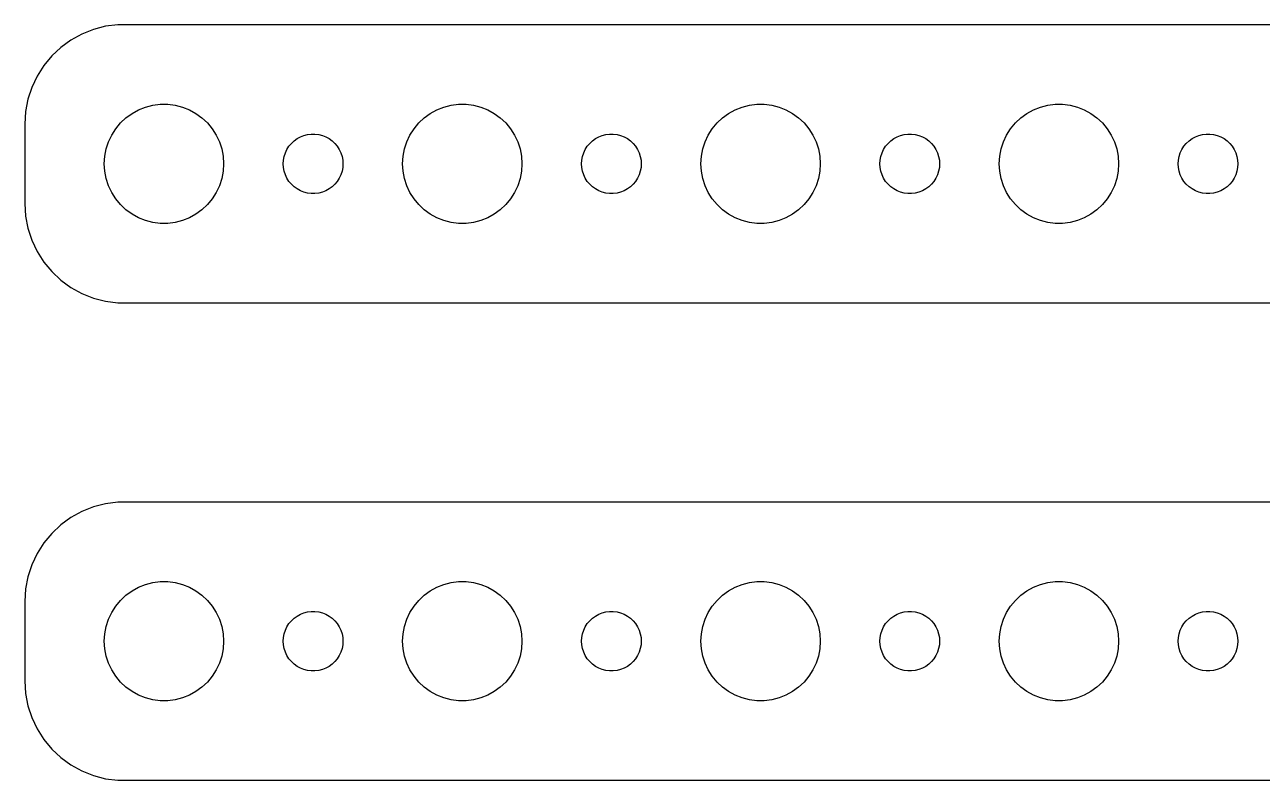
# Model space of a CAD drawing. Header units: metres. Extents: x -254 to 254, y 41 to 79.
# Drawn here: x -254.5 to -192.3, y 41 to 79 of the extents above; entities that cross this region are included whole.
import ezdxf

# ---------------------------------------------------------------- set-up
doc = ezdxf.new("R2010")
doc.units = ezdxf.units.M

msp = doc.modelspace()

# ---------------------------------------------------------------- linework, layer by layer
for p, q in [((-251.629, 78.5241), (-252.179, 78.2216)), ((-251.045, 78.7553), (-251.629, 78.5241)), ((-250.437, 78.9114), (-251.045, 78.7553)), ((-249.814, 78.9901), (-250.437, 78.9114)), ((249.814, 78.9901), (-249.814, 78.9901)), ((-252.687, 77.8526), (-253.145, 77.4227)), ((-252.179, 78.2216), (-252.687, 77.8526)), ((-253.145, 77.4227), (-253.545, 76.9389)), ((-253.545, 76.9389), (-253.882, 76.4088)), ((-253.882, 76.4088), (-254.149, 75.8406)), ((-254.149, 75.8406), (-254.343, 75.2434)), ((-254.343, 75.2434), (-254.461, 74.6267)), ((-249.107, 74.533), (-248.777, 74.7145)), ((-248.777, 74.7145), (-248.427, 74.8532)), ((-248.427, 74.8532), (-248.062, 74.9469)), ((-248.062, 74.9469), (-247.688, 74.9941)), ((-247.688, 74.9941), (-247.312, 74.9941)), ((-247.312, 74.9941), (-246.938, 74.9469)), ((-246.938, 74.9469), (-246.573, 74.8532)), ((-246.573, 74.8532), (-246.223, 74.7145)), ((-246.223, 74.7145), (-245.893, 74.533)), ((-234.107, 74.533), (-233.777, 74.7145)), ((-233.777, 74.7145), (-233.427, 74.8532)), ((-233.427, 74.8532), (-233.062, 74.9469)), ((-233.062, 74.9469), (-232.688, 74.9941)), ((-232.688, 74.9941), (-232.312, 74.9941)), ((-232.312, 74.9941), (-231.938, 74.9469)), ((-231.938, 74.9469), (-231.573, 74.8532)), ((-231.573, 74.8532), (-231.223, 74.7145)), ((-231.223, 74.7145), (-230.893, 74.533)), ((-219.107, 74.533), (-218.777, 74.7145)), ((-218.777, 74.7145), (-218.427, 74.8532)), ((-218.427, 74.8532), (-218.062, 74.9469)), ((-218.062, 74.9469), (-217.688, 74.9941)), ((-217.688, 74.9941), (-217.312, 74.9941)), ((-217.312, 74.9941), (-216.938, 74.9469)), ((-216.938, 74.9469), (-216.573, 74.8532)), ((-216.573, 74.8532), (-216.223, 74.7145)), ((-216.223, 74.7145), (-215.893, 74.533)), ((-204.107, 74.533), (-203.777, 74.7145)), ((-203.777, 74.7145), (-203.427, 74.8532)), ((-203.427, 74.8532), (-203.062, 74.9469)), ((-203.062, 74.9469), (-202.688, 74.9941)), ((-202.688, 74.9941), (-202.312, 74.9941)), ((-202.312, 74.9941), (-201.938, 74.9469)), ((-201.938, 74.9469), (-201.573, 74.8532)), ((-201.573, 74.8532), (-201.223, 74.7145)), ((-201.223, 74.7145), (-200.893, 74.533)), ((-254.461, 74.6267), (-254.5, 74)), ((-249.927, 73.7634), (-249.687, 74.0536)), ((-249.687, 74.0536), (-249.412, 74.3115)), ((-249.412, 74.3115), (-249.107, 74.533)), ((-245.893, 74.533), (-245.588, 74.3115)), ((-245.588, 74.3115), (-245.313, 74.0536)), ((-245.313, 74.0536), (-245.073, 73.7634)), ((-234.927, 73.7634), (-234.687, 74.0536)), ((-234.687, 74.0536), (-234.412, 74.3115)), ((-234.412, 74.3115), (-234.107, 74.533)), ((-230.893, 74.533), (-230.588, 74.3115)), ((-230.588, 74.3115), (-230.313, 74.0536)), ((-230.313, 74.0536), (-230.073, 73.7634)), ((-219.927, 73.7634), (-219.687, 74.0536)), ((-219.687, 74.0536), (-219.412, 74.3115)), ((-219.412, 74.3115), (-219.107, 74.533)), ((-215.893, 74.533), (-215.588, 74.3115)), ((-215.588, 74.3115), (-215.313, 74.0536)), ((-215.313, 74.0536), (-215.073, 73.7634)), ((-204.927, 73.7634), (-204.687, 74.0536)), ((-204.687, 74.0536), (-204.412, 74.3115)), ((-204.412, 74.3115), (-204.107, 74.533)), ((-200.893, 74.533), (-200.588, 74.3115)), ((-200.588, 74.3115), (-200.313, 74.0536)), ((-200.313, 74.0536), (-200.073, 73.7634)), ((-254.5, 74), (-254.5, 70)), ((-250.289, 73.1044), (-250.129, 73.4453)), ((-250.129, 73.4453), (-249.927, 73.7634)), ((-245.073, 73.7634), (-244.871, 73.4453)), ((-244.871, 73.4453), (-244.711, 73.1044)), ((-240.639, 73.3572), (-240.464, 73.4266)), ((-240.464, 73.4266), (-240.281, 73.4734)), ((-240.281, 73.4734), (-240.094, 73.497)), ((-240.094, 73.497), (-239.906, 73.497)), ((-239.906, 73.497), (-239.719, 73.4734)), ((-239.719, 73.4734), (-239.536, 73.4266)), ((-239.536, 73.4266), (-239.361, 73.3572)), ((-235.289, 73.1044), (-235.129, 73.4453)), ((-235.129, 73.4453), (-234.927, 73.7634)), ((-230.073, 73.7634), (-229.871, 73.4453)), ((-229.871, 73.4453), (-229.711, 73.1044)), ((-225.639, 73.3572), (-225.464, 73.4266)), ((-225.464, 73.4266), (-225.281, 73.4734)), ((-225.281, 73.4734), (-225.094, 73.497)), ((-225.094, 73.497), (-224.906, 73.497)), ((-224.906, 73.497), (-224.719, 73.4734)), ((-224.719, 73.4734), (-224.536, 73.4266)), ((-224.536, 73.4266), (-224.361, 73.3572)), ((-220.289, 73.1044), (-220.129, 73.4453)), ((-220.129, 73.4453), (-219.927, 73.7634)), ((-215.073, 73.7634), (-214.871, 73.4453)), ((-214.871, 73.4453), (-214.711, 73.1044)), ((-210.639, 73.3572), (-210.464, 73.4266)), ((-210.464, 73.4266), (-210.281, 73.4734)), ((-210.281, 73.4734), (-210.094, 73.497)), ((-210.094, 73.497), (-209.906, 73.497)), ((-209.906, 73.497), (-209.719, 73.4734)), ((-209.719, 73.4734), (-209.536, 73.4266)), ((-209.536, 73.4266), (-209.361, 73.3572)), ((-205.289, 73.1044), (-205.129, 73.4453)), ((-205.129, 73.4453), (-204.927, 73.7634)), ((-200.073, 73.7634), (-199.871, 73.4453)), ((-199.871, 73.4453), (-199.711, 73.1044)), ((-195.639, 73.3572), (-195.464, 73.4266)), ((-195.464, 73.4266), (-195.281, 73.4734)), ((-195.281, 73.4734), (-195.094, 73.497)), ((-195.094, 73.497), (-194.906, 73.497)), ((-194.906, 73.497), (-194.719, 73.4734)), ((-194.719, 73.4734), (-194.536, 73.4266)), ((-194.536, 73.4266), (-194.361, 73.3572)), ((-250.406, 72.7461), (-250.289, 73.1044)), ((-244.711, 73.1044), (-244.594, 72.7461)), ((-241.314, 72.7226), (-241.214, 72.8817)), ((-241.214, 72.8817), (-241.093, 73.0268)), ((-241.093, 73.0268), (-240.956, 73.1558)), ((-240.956, 73.1558), (-240.804, 73.2665)), ((-240.804, 73.2665), (-240.639, 73.3572)), ((-239.361, 73.3572), (-239.196, 73.2665)), ((-239.196, 73.2665), (-239.044, 73.1558)), ((-239.044, 73.1558), (-238.907, 73.0268)), ((-238.907, 73.0268), (-238.786, 72.8817)), ((-238.786, 72.8817), (-238.686, 72.7226)), ((-235.406, 72.7461), (-235.289, 73.1044)), ((-229.711, 73.1044), (-229.594, 72.7461)), ((-226.314, 72.7226), (-226.214, 72.8817)), ((-226.214, 72.8817), (-226.093, 73.0268)), ((-226.093, 73.0268), (-225.956, 73.1558)), ((-225.956, 73.1558), (-225.804, 73.2665)), ((-225.804, 73.2665), (-225.639, 73.3572)), ((-224.361, 73.3572), (-224.196, 73.2665)), ((-224.196, 73.2665), (-224.044, 73.1558)), ((-224.044, 73.1558), (-223.907, 73.0268)), ((-223.907, 73.0268), (-223.786, 72.8817)), ((-223.786, 72.8817), (-223.686, 72.7226)), ((-220.406, 72.7461), (-220.289, 73.1044)), ((-214.711, 73.1044), (-214.594, 72.7461)), ((-211.314, 72.7226), (-211.214, 72.8817)), ((-211.214, 72.8817), (-211.093, 73.0268)), ((-211.093, 73.0268), (-210.956, 73.1558)), ((-210.956, 73.1558), (-210.804, 73.2665)), ((-210.804, 73.2665), (-210.639, 73.3572)), ((-209.361, 73.3572), (-209.196, 73.2665)), ((-209.196, 73.2665), (-209.044, 73.1558)), ((-209.044, 73.1558), (-208.907, 73.0268)), ((-208.907, 73.0268), (-208.786, 72.8817)), ((-208.786, 72.8817), (-208.686, 72.7226)), ((-205.406, 72.7461), (-205.289, 73.1044)), ((-199.711, 73.1044), (-199.594, 72.7461)), ((-196.314, 72.7226), (-196.214, 72.8817)), ((-196.214, 72.8817), (-196.093, 73.0268)), ((-196.093, 73.0268), (-195.956, 73.1558)), ((-195.956, 73.1558), (-195.804, 73.2665)), ((-195.804, 73.2665), (-195.639, 73.3572)), ((-194.361, 73.3572), (-194.196, 73.2665)), ((-194.196, 73.2665), (-194.044, 73.1558)), ((-194.044, 73.1558), (-193.907, 73.0268)), ((-193.907, 73.0268), (-193.786, 72.8817)), ((-193.786, 72.8817), (-193.686, 72.7226)), ((-250.5, 72), (-250.476, 72.376)), ((-250.476, 72.376), (-250.406, 72.7461)), ((-244.594, 72.7461), (-244.524, 72.376)), ((-244.524, 72.376), (-244.5, 72)), ((-241.5, 72), (-241.488, 72.188)), ((-241.488, 72.188), (-241.453, 72.373)), ((-241.453, 72.373), (-241.395, 72.5522)), ((-241.395, 72.5522), (-241.314, 72.7226)), ((-238.686, 72.7226), (-238.605, 72.5522)), ((-238.605, 72.5522), (-238.547, 72.373)), ((-238.547, 72.373), (-238.512, 72.188)), ((-238.512, 72.188), (-238.5, 72)), ((-235.5, 72), (-235.476, 72.376)), ((-235.476, 72.376), (-235.406, 72.7461)), ((-229.594, 72.7461), (-229.524, 72.376)), ((-229.524, 72.376), (-229.5, 72)), ((-226.5, 72), (-226.488, 72.188)), ((-226.488, 72.188), (-226.453, 72.373)), ((-226.453, 72.373), (-226.395, 72.5522)), ((-226.395, 72.5522), (-226.314, 72.7226)), ((-223.686, 72.7226), (-223.605, 72.5522)), ((-223.605, 72.5522), (-223.547, 72.373)), ((-223.547, 72.373), (-223.512, 72.188)), ((-223.512, 72.188), (-223.5, 72)), ((-220.5, 72), (-220.476, 72.376)), ((-220.476, 72.376), (-220.406, 72.7461)), ((-214.594, 72.7461), (-214.524, 72.376)), ((-214.524, 72.376), (-214.5, 72)), ((-211.5, 72), (-211.488, 72.188)), ((-211.488, 72.188), (-211.453, 72.373)), ((-211.453, 72.373), (-211.395, 72.5522)), ((-211.395, 72.5522), (-211.314, 72.7226)), ((-208.686, 72.7226), (-208.605, 72.5522)), ((-208.605, 72.5522), (-208.547, 72.373)), ((-208.547, 72.373), (-208.512, 72.188)), ((-208.512, 72.188), (-208.5, 72)), ((-205.5, 72), (-205.476, 72.376)), ((-205.476, 72.376), (-205.406, 72.7461)), ((-199.594, 72.7461), (-199.524, 72.376)), ((-199.524, 72.376), (-199.5, 72)), ((-196.5, 72), (-196.488, 72.188)), ((-196.488, 72.188), (-196.453, 72.373)), ((-196.453, 72.373), (-196.395, 72.5522)), ((-196.395, 72.5522), (-196.314, 72.7226)), ((-193.686, 72.7226), (-193.605, 72.5522)), ((-193.605, 72.5522), (-193.547, 72.373)), ((-193.547, 72.373), (-193.512, 72.188)), ((-193.512, 72.188), (-193.5, 72)), ((-250.476, 71.624), (-250.5, 72)), ((-250.406, 71.2539), (-250.476, 71.624)), ((-244.524, 71.624), (-244.594, 71.2539)), ((-244.5, 72), (-244.524, 71.624)), ((-241.488, 71.812), (-241.5, 72)), ((-241.453, 71.627), (-241.488, 71.812)), ((-241.395, 71.4478), (-241.453, 71.627)), ((-238.547, 71.627), (-238.605, 71.4478)), ((-238.512, 71.812), (-238.547, 71.627)), ((-238.5, 72), (-238.512, 71.812)), ((-235.476, 71.624), (-235.5, 72)), ((-235.406, 71.2539), (-235.476, 71.624)), ((-229.524, 71.624), (-229.594, 71.2539)), ((-229.5, 72), (-229.524, 71.624)), ((-226.488, 71.812), (-226.5, 72)), ((-226.453, 71.627), (-226.488, 71.812)), ((-226.395, 71.4478), (-226.453, 71.627)), ((-223.547, 71.627), (-223.605, 71.4478)), ((-223.512, 71.812), (-223.547, 71.627)), ((-223.5, 72), (-223.512, 71.812)), ((-220.476, 71.624), (-220.5, 72)), ((-220.406, 71.2539), (-220.476, 71.624)), ((-214.524, 71.624), (-214.594, 71.2539)), ((-214.5, 72), (-214.524, 71.624)), ((-211.488, 71.812), (-211.5, 72)), ((-211.453, 71.627), (-211.488, 71.812)), ((-211.395, 71.4478), (-211.453, 71.627)), ((-208.547, 71.627), (-208.605, 71.4478)), ((-208.512, 71.812), (-208.547, 71.627)), ((-208.5, 72), (-208.512, 71.812)), ((-205.476, 71.624), (-205.5, 72)), ((-205.406, 71.2539), (-205.476, 71.624)), ((-199.524, 71.624), (-199.594, 71.2539)), ((-199.5, 72), (-199.524, 71.624)), ((-196.488, 71.812), (-196.5, 72)), ((-196.453, 71.627), (-196.488, 71.812)), ((-196.395, 71.4478), (-196.453, 71.627)), ((-193.547, 71.627), (-193.605, 71.4478)), ((-193.512, 71.812), (-193.547, 71.627)), ((-193.5, 72), (-193.512, 71.812)), ((-250.289, 70.8956), (-250.406, 71.2539)), ((-244.594, 71.2539), (-244.711, 70.8956)), ((-241.314, 71.2774), (-241.395, 71.4478)), ((-241.214, 71.1183), (-241.314, 71.2774)), ((-241.093, 70.9732), (-241.214, 71.1183)), ((-240.956, 70.8442), (-241.093, 70.9732)), ((-238.907, 70.9732), (-239.044, 70.8442)), ((-238.786, 71.1183), (-238.907, 70.9732)), ((-238.686, 71.2774), (-238.786, 71.1183)), ((-238.605, 71.4478), (-238.686, 71.2774)), ((-235.289, 70.8956), (-235.406, 71.2539)), ((-229.594, 71.2539), (-229.711, 70.8956)), ((-226.314, 71.2774), (-226.395, 71.4478)), ((-226.214, 71.1183), (-226.314, 71.2774)), ((-226.093, 70.9732), (-226.214, 71.1183)), ((-225.956, 70.8442), (-226.093, 70.9732)), ((-223.907, 70.9732), (-224.044, 70.8442)), ((-223.786, 71.1183), (-223.907, 70.9732)), ((-223.686, 71.2774), (-223.786, 71.1183)), ((-223.605, 71.4478), (-223.686, 71.2774)), ((-220.289, 70.8956), (-220.406, 71.2539)), ((-214.594, 71.2539), (-214.711, 70.8956)), ((-211.314, 71.2774), (-211.395, 71.4478)), ((-211.214, 71.1183), (-211.314, 71.2774)), ((-211.093, 70.9732), (-211.214, 71.1183)), ((-210.956, 70.8442), (-211.093, 70.9732)), ((-208.907, 70.9732), (-209.044, 70.8442)), ((-208.786, 71.1183), (-208.907, 70.9732)), ((-208.686, 71.2774), (-208.786, 71.1183)), ((-208.605, 71.4478), (-208.686, 71.2774)), ((-205.289, 70.8956), (-205.406, 71.2539)), ((-199.594, 71.2539), (-199.711, 70.8956)), ((-196.314, 71.2774), (-196.395, 71.4478)), ((-196.214, 71.1183), (-196.314, 71.2774)), ((-196.093, 70.9732), (-196.214, 71.1183)), ((-195.956, 70.8442), (-196.093, 70.9732)), ((-193.907, 70.9732), (-194.044, 70.8442)), ((-193.786, 71.1183), (-193.907, 70.9732)), ((-193.686, 71.2774), (-193.786, 71.1183)), ((-193.605, 71.4478), (-193.686, 71.2774)), ((-250.129, 70.5547), (-250.289, 70.8956)), ((-249.927, 70.2366), (-250.129, 70.5547)), ((-244.871, 70.5547), (-245.073, 70.2366)), ((-244.711, 70.8956), (-244.871, 70.5547)), ((-240.804, 70.7335), (-240.956, 70.8442)), ((-240.639, 70.6428), (-240.804, 70.7335)), ((-240.464, 70.5734), (-240.639, 70.6428)), ((-240.281, 70.5266), (-240.464, 70.5734)), ((-240.094, 70.503), (-240.281, 70.5266)), ((-239.906, 70.503), (-240.094, 70.503)), ((-239.719, 70.5266), (-239.906, 70.503)), ((-239.536, 70.5734), (-239.719, 70.5266)), ((-239.361, 70.6428), (-239.536, 70.5734)), ((-239.196, 70.7335), (-239.361, 70.6428)), ((-239.044, 70.8442), (-239.196, 70.7335)), ((-235.129, 70.5547), (-235.289, 70.8956)), ((-234.927, 70.2366), (-235.129, 70.5547)), ((-229.871, 70.5547), (-230.073, 70.2366)), ((-229.711, 70.8956), (-229.871, 70.5547)), ((-225.804, 70.7335), (-225.956, 70.8442)), ((-225.639, 70.6428), (-225.804, 70.7335)), ((-225.464, 70.5734), (-225.639, 70.6428)), ((-225.281, 70.5266), (-225.464, 70.5734)), ((-225.094, 70.503), (-225.281, 70.5266)), ((-224.906, 70.503), (-225.094, 70.503)), ((-224.719, 70.5266), (-224.906, 70.503)), ((-224.536, 70.5734), (-224.719, 70.5266)), ((-224.361, 70.6428), (-224.536, 70.5734)), ((-224.196, 70.7335), (-224.361, 70.6428)), ((-224.044, 70.8442), (-224.196, 70.7335)), ((-220.129, 70.5547), (-220.289, 70.8956)), ((-219.927, 70.2366), (-220.129, 70.5547)), ((-214.871, 70.5547), (-215.073, 70.2366)), ((-214.711, 70.8956), (-214.871, 70.5547)), ((-210.804, 70.7335), (-210.956, 70.8442)), ((-210.639, 70.6428), (-210.804, 70.7335)), ((-210.464, 70.5734), (-210.639, 70.6428)), ((-210.281, 70.5266), (-210.464, 70.5734)), ((-210.094, 70.503), (-210.281, 70.5266)), ((-209.906, 70.503), (-210.094, 70.503)), ((-209.719, 70.5266), (-209.906, 70.503)), ((-209.536, 70.5734), (-209.719, 70.5266)), ((-209.361, 70.6428), (-209.536, 70.5734)), ((-209.196, 70.7335), (-209.361, 70.6428)), ((-209.044, 70.8442), (-209.196, 70.7335)), ((-205.129, 70.5547), (-205.289, 70.8956)), ((-204.927, 70.2366), (-205.129, 70.5547)), ((-199.871, 70.5547), (-200.073, 70.2366)), ((-199.711, 70.8956), (-199.871, 70.5547)), ((-195.804, 70.7335), (-195.956, 70.8442)), ((-195.639, 70.6428), (-195.804, 70.7335)), ((-195.464, 70.5734), (-195.639, 70.6428)), ((-195.281, 70.5266), (-195.464, 70.5734)), ((-195.094, 70.503), (-195.281, 70.5266)), ((-194.906, 70.503), (-195.094, 70.503)), ((-194.719, 70.5266), (-194.906, 70.503)), ((-194.536, 70.5734), (-194.719, 70.5266)), ((-194.361, 70.6428), (-194.536, 70.5734)), ((-194.196, 70.7335), (-194.361, 70.6428)), ((-194.044, 70.8442), (-194.196, 70.7335)), ((-254.5, 70), (-254.461, 69.3733)), ((-249.687, 69.9464), (-249.927, 70.2366)), ((-249.412, 69.6885), (-249.687, 69.9464)), ((-245.313, 69.9464), (-245.588, 69.6885)), ((-245.073, 70.2366), (-245.313, 69.9464)), ((-234.687, 69.9464), (-234.927, 70.2366)), ((-234.412, 69.6885), (-234.687, 69.9464)), ((-230.313, 69.9464), (-230.588, 69.6885)), ((-230.073, 70.2366), (-230.313, 69.9464)), ((-219.687, 69.9464), (-219.927, 70.2366)), ((-219.412, 69.6885), (-219.687, 69.9464)), ((-215.313, 69.9464), (-215.588, 69.6885)), ((-215.073, 70.2366), (-215.313, 69.9464)), ((-204.687, 69.9464), (-204.927, 70.2366)), ((-204.412, 69.6885), (-204.687, 69.9464)), ((-200.313, 69.9464), (-200.588, 69.6885)), ((-200.073, 70.2366), (-200.313, 69.9464)), ((-254.461, 69.3733), (-254.343, 68.7566)), ((-249.107, 69.467), (-249.412, 69.6885)), ((-248.777, 69.2855), (-249.107, 69.467)), ((-248.427, 69.1468), (-248.777, 69.2855)), ((-248.062, 69.0531), (-248.427, 69.1468)), ((-246.573, 69.1468), (-246.938, 69.0531)), ((-246.223, 69.2855), (-246.573, 69.1468)), ((-245.893, 69.467), (-246.223, 69.2855)), ((-245.588, 69.6885), (-245.893, 69.467)), ((-234.107, 69.467), (-234.412, 69.6885)), ((-233.777, 69.2855), (-234.107, 69.467)), ((-233.427, 69.1468), (-233.777, 69.2855)), ((-233.062, 69.0531), (-233.427, 69.1468)), ((-231.573, 69.1468), (-231.938, 69.0531)), ((-231.223, 69.2855), (-231.573, 69.1468)), ((-230.893, 69.467), (-231.223, 69.2855)), ((-230.588, 69.6885), (-230.893, 69.467)), ((-219.107, 69.467), (-219.412, 69.6885)), ((-218.777, 69.2855), (-219.107, 69.467)), ((-218.427, 69.1468), (-218.777, 69.2855)), ((-218.062, 69.0531), (-218.427, 69.1468)), ((-216.573, 69.1468), (-216.938, 69.0531)), ((-216.223, 69.2855), (-216.573, 69.1468)), ((-215.893, 69.467), (-216.223, 69.2855)), ((-215.588, 69.6885), (-215.893, 69.467)), ((-204.107, 69.467), (-204.412, 69.6885)), ((-203.777, 69.2855), (-204.107, 69.467)), ((-203.427, 69.1468), (-203.777, 69.2855)), ((-203.062, 69.0531), (-203.427, 69.1468)), ((-201.573, 69.1468), (-201.938, 69.0531)), ((-201.223, 69.2855), (-201.573, 69.1468)), ((-200.893, 69.467), (-201.223, 69.2855)), ((-200.588, 69.6885), (-200.893, 69.467)), ((-254.343, 68.7566), (-254.149, 68.1594)), ((-247.688, 69.0059), (-248.062, 69.0531)), ((-247.312, 69.0059), (-247.688, 69.0059)), ((-246.938, 69.0531), (-247.312, 69.0059)), ((-232.688, 69.0059), (-233.062, 69.0531)), ((-232.312, 69.0059), (-232.688, 69.0059)), ((-231.938, 69.0531), (-232.312, 69.0059)), ((-217.688, 69.0059), (-218.062, 69.0531)), ((-217.312, 69.0059), (-217.688, 69.0059)), ((-216.938, 69.0531), (-217.312, 69.0059)), ((-202.688, 69.0059), (-203.062, 69.0531)), ((-202.312, 69.0059), (-202.688, 69.0059)), ((-201.938, 69.0531), (-202.312, 69.0059)), ((-254.149, 68.1594), (-253.882, 67.5912)), ((-253.882, 67.5912), (-253.545, 67.0611)), ((-253.545, 67.0611), (-253.145, 66.5773)), ((-253.145, 66.5773), (-252.687, 66.1474)), ((-252.687, 66.1474), (-252.179, 65.7784)), ((-252.179, 65.7784), (-251.629, 65.4759)), ((-251.629, 65.4759), (-251.045, 65.2447)), ((-251.045, 65.2447), (-250.437, 65.0886)), ((-250.437, 65.0886), (-249.814, 65.0099)), ((-249.814, 65.0099), (249.814, 65.0099)), ((-250.437, 54.9114), (-251.045, 54.7553)), ((-249.814, 54.9901), (-250.437, 54.9114)), ((249.814, 54.9901), (-249.814, 54.9901)), ((-252.179, 54.2216), (-252.687, 53.8526)), ((-251.629, 54.5241), (-252.179, 54.2216)), ((-251.045, 54.7553), (-251.629, 54.5241)), ((-252.687, 53.8526), (-253.145, 53.4227)), ((-253.545, 52.9389), (-253.882, 52.4088)), ((-253.145, 53.4227), (-253.545, 52.9389)), ((-253.882, 52.4088), (-254.149, 51.8406)), ((-254.149, 51.8406), (-254.343, 51.2434)), ((-254.343, 51.2434), (-254.461, 50.6267)), ((-254.461, 50.6267), (-254.5, 50)), ((-249.412, 50.3115), (-249.107, 50.533)), ((-249.107, 50.533), (-248.777, 50.7145)), ((-248.777, 50.7145), (-248.427, 50.8532)), ((-248.427, 50.8532), (-248.062, 50.9469)), ((-248.062, 50.9469), (-247.688, 50.9941)), ((-247.688, 50.9941), (-247.312, 50.9941)), ((-247.312, 50.9941), (-246.938, 50.9469)), ((-246.938, 50.9469), (-246.573, 50.8532)), ((-246.573, 50.8532), (-246.223, 50.7145)), ((-246.223, 50.7145), (-245.893, 50.533)), ((-245.893, 50.533), (-245.588, 50.3115)), ((-234.412, 50.3115), (-234.107, 50.533)), ((-234.107, 50.533), (-233.777, 50.7145)), ((-233.777, 50.7145), (-233.427, 50.8532)), ((-233.427, 50.8532), (-233.062, 50.9469)), ((-233.062, 50.9469), (-232.688, 50.9941)), ((-232.688, 50.9941), (-232.312, 50.9941)), ((-232.312, 50.9941), (-231.938, 50.9469)), ((-231.938, 50.9469), (-231.573, 50.8532)), ((-231.573, 50.8532), (-231.223, 50.7145)), ((-231.223, 50.7145), (-230.893, 50.533)), ((-230.893, 50.533), (-230.588, 50.3115)), ((-219.412, 50.3115), (-219.107, 50.533)), ((-219.107, 50.533), (-218.777, 50.7145)), ((-218.777, 50.7145), (-218.427, 50.8532)), ((-218.427, 50.8532), (-218.062, 50.9469)), ((-218.062, 50.9469), (-217.688, 50.9941)), ((-217.688, 50.9941), (-217.312, 50.9941)), ((-217.312, 50.9941), (-216.938, 50.9469)), ((-216.938, 50.9469), (-216.573, 50.8532)), ((-216.573, 50.8532), (-216.223, 50.7145)), ((-216.223, 50.7145), (-215.893, 50.533)), ((-215.893, 50.533), (-215.588, 50.3115)), ((-204.412, 50.3115), (-204.107, 50.533)), ((-204.107, 50.533), (-203.777, 50.7145)), ((-203.777, 50.7145), (-203.427, 50.8532)), ((-203.427, 50.8532), (-203.062, 50.9469)), ((-203.062, 50.9469), (-202.688, 50.9941)), ((-202.688, 50.9941), (-202.312, 50.9941)), ((-202.312, 50.9941), (-201.938, 50.9469)), ((-201.938, 50.9469), (-201.573, 50.8532)), ((-201.573, 50.8532), (-201.223, 50.7145)), ((-201.223, 50.7145), (-200.893, 50.533)), ((-200.893, 50.533), (-200.588, 50.3115)), ((-254.5, 50), (-254.5, 46)), ((-249.927, 49.7634), (-249.687, 50.0536)), ((-249.687, 50.0536), (-249.412, 50.3115)), ((-245.588, 50.3115), (-245.313, 50.0536)), ((-245.313, 50.0536), (-245.073, 49.7634)), ((-234.927, 49.7634), (-234.687, 50.0536)), ((-234.687, 50.0536), (-234.412, 50.3115)), ((-230.588, 50.3115), (-230.313, 50.0536)), ((-230.313, 50.0536), (-230.073, 49.7634)), ((-219.927, 49.7634), (-219.687, 50.0536)), ((-219.687, 50.0536), (-219.412, 50.3115)), ((-215.588, 50.3115), (-215.313, 50.0536)), ((-215.313, 50.0536), (-215.073, 49.7634)), ((-204.927, 49.7634), (-204.687, 50.0536)), ((-204.687, 50.0536), (-204.412, 50.3115)), ((-200.588, 50.3115), (-200.313, 50.0536)), ((-200.313, 50.0536), (-200.073, 49.7634)), ((-250.289, 49.1044), (-250.129, 49.4453)), ((-250.129, 49.4453), (-249.927, 49.7634)), ((-245.073, 49.7634), (-244.871, 49.4453)), ((-244.871, 49.4453), (-244.711, 49.1044)), ((-240.956, 49.1558), (-240.804, 49.2665)), ((-240.804, 49.2665), (-240.639, 49.3572)), ((-240.639, 49.3572), (-240.464, 49.4266)), ((-240.464, 49.4266), (-240.281, 49.4734)), ((-240.281, 49.4734), (-240.094, 49.497)), ((-240.094, 49.497), (-239.906, 49.497)), ((-239.906, 49.497), (-239.719, 49.4734)), ((-239.719, 49.4734), (-239.536, 49.4266)), ((-239.536, 49.4266), (-239.361, 49.3572)), ((-239.361, 49.3572), (-239.196, 49.2665)), ((-239.196, 49.2665), (-239.044, 49.1558)), ((-235.289, 49.1044), (-235.129, 49.4453)), ((-235.129, 49.4453), (-234.927, 49.7634)), ((-230.073, 49.7634), (-229.871, 49.4453)), ((-229.871, 49.4453), (-229.711, 49.1044)), ((-225.956, 49.1558), (-225.804, 49.2665)), ((-225.804, 49.2665), (-225.639, 49.3572)), ((-225.639, 49.3572), (-225.464, 49.4266)), ((-225.464, 49.4266), (-225.281, 49.4734)), ((-225.281, 49.4734), (-225.094, 49.497)), ((-225.094, 49.497), (-224.906, 49.497)), ((-224.906, 49.497), (-224.719, 49.4734)), ((-224.719, 49.4734), (-224.536, 49.4266)), ((-224.536, 49.4266), (-224.361, 49.3572)), ((-224.361, 49.3572), (-224.196, 49.2665)), ((-224.196, 49.2665), (-224.044, 49.1558)), ((-220.289, 49.1044), (-220.129, 49.4453)), ((-220.129, 49.4453), (-219.927, 49.7634)), ((-215.073, 49.7634), (-214.871, 49.4453)), ((-214.871, 49.4453), (-214.711, 49.1044)), ((-210.956, 49.1558), (-210.804, 49.2665)), ((-210.804, 49.2665), (-210.639, 49.3572)), ((-210.639, 49.3572), (-210.464, 49.4266)), ((-210.464, 49.4266), (-210.281, 49.4734)), ((-210.281, 49.4734), (-210.094, 49.497)), ((-210.094, 49.497), (-209.906, 49.497)), ((-209.906, 49.497), (-209.719, 49.4734)), ((-209.719, 49.4734), (-209.536, 49.4266)), ((-209.536, 49.4266), (-209.361, 49.3572)), ((-209.361, 49.3572), (-209.196, 49.2665)), ((-209.196, 49.2665), (-209.044, 49.1558)), ((-205.289, 49.1044), (-205.129, 49.4453)), ((-205.129, 49.4453), (-204.927, 49.7634)), ((-200.073, 49.7634), (-199.871, 49.4453)), ((-199.871, 49.4453), (-199.711, 49.1044)), ((-195.956, 49.1558), (-195.804, 49.2665)), ((-195.804, 49.2665), (-195.639, 49.3572)), ((-195.639, 49.3572), (-195.464, 49.4266)), ((-195.464, 49.4266), (-195.281, 49.4734)), ((-195.281, 49.4734), (-195.094, 49.497)), ((-195.094, 49.497), (-194.906, 49.497)), ((-194.906, 49.497), (-194.719, 49.4734)), ((-194.719, 49.4734), (-194.536, 49.4266)), ((-194.536, 49.4266), (-194.361, 49.3572)), ((-194.361, 49.3572), (-194.196, 49.2665)), ((-194.196, 49.2665), (-194.044, 49.1558)), ((-250.476, 48.376), (-250.406, 48.7461)), ((-250.406, 48.7461), (-250.289, 49.1044)), ((-244.711, 49.1044), (-244.594, 48.7461)), ((-244.594, 48.7461), (-244.524, 48.376)), ((-241.453, 48.373), (-241.395, 48.5522)), ((-241.395, 48.5522), (-241.314, 48.7226)), ((-241.314, 48.7226), (-241.214, 48.8817)), ((-241.214, 48.8817), (-241.093, 49.0268)), ((-241.093, 49.0268), (-240.956, 49.1558)), ((-239.044, 49.1558), (-238.907, 49.0268)), ((-238.907, 49.0268), (-238.786, 48.8817)), ((-238.786, 48.8817), (-238.686, 48.7226)), ((-238.686, 48.7226), (-238.605, 48.5522)), ((-238.605, 48.5522), (-238.547, 48.373)), ((-235.476, 48.376), (-235.406, 48.7461)), ((-235.406, 48.7461), (-235.289, 49.1044)), ((-229.711, 49.1044), (-229.594, 48.7461)), ((-229.594, 48.7461), (-229.524, 48.376)), ((-226.453, 48.373), (-226.395, 48.5522)), ((-226.395, 48.5522), (-226.314, 48.7226)), ((-226.314, 48.7226), (-226.214, 48.8817)), ((-226.214, 48.8817), (-226.093, 49.0268)), ((-226.093, 49.0268), (-225.956, 49.1558)), ((-224.044, 49.1558), (-223.907, 49.0268)), ((-223.907, 49.0268), (-223.786, 48.8817)), ((-223.786, 48.8817), (-223.686, 48.7226)), ((-223.686, 48.7226), (-223.605, 48.5522)), ((-223.605, 48.5522), (-223.547, 48.373)), ((-220.476, 48.376), (-220.406, 48.7461)), ((-220.406, 48.7461), (-220.289, 49.1044)), ((-214.711, 49.1044), (-214.594, 48.7461)), ((-214.594, 48.7461), (-214.524, 48.376)), ((-211.453, 48.373), (-211.395, 48.5522)), ((-211.395, 48.5522), (-211.314, 48.7226)), ((-211.314, 48.7226), (-211.214, 48.8817)), ((-211.214, 48.8817), (-211.093, 49.0268)), ((-211.093, 49.0268), (-210.956, 49.1558)), ((-209.044, 49.1558), (-208.907, 49.0268)), ((-208.907, 49.0268), (-208.786, 48.8817)), ((-208.786, 48.8817), (-208.686, 48.7226)), ((-208.686, 48.7226), (-208.605, 48.5522)), ((-208.605, 48.5522), (-208.547, 48.373)), ((-205.476, 48.376), (-205.406, 48.7461)), ((-205.406, 48.7461), (-205.289, 49.1044)), ((-199.711, 49.1044), (-199.594, 48.7461)), ((-199.594, 48.7461), (-199.524, 48.376)), ((-196.453, 48.373), (-196.395, 48.5522)), ((-196.395, 48.5522), (-196.314, 48.7226)), ((-196.314, 48.7226), (-196.214, 48.8817)), ((-196.214, 48.8817), (-196.093, 49.0268)), ((-196.093, 49.0268), (-195.956, 49.1558)), ((-194.044, 49.1558), (-193.907, 49.0268)), ((-193.907, 49.0268), (-193.786, 48.8817)), ((-193.786, 48.8817), (-193.686, 48.7226)), ((-193.686, 48.7226), (-193.605, 48.5522)), ((-193.605, 48.5522), (-193.547, 48.373)), ((-250.5, 48), (-250.476, 48.376)), ((-250.476, 47.624), (-250.5, 48)), ((-244.524, 48.376), (-244.5, 48)), ((-244.5, 48), (-244.524, 47.624)), ((-241.5, 48), (-241.488, 48.188)), ((-241.488, 47.812), (-241.5, 48)), ((-241.488, 48.188), (-241.453, 48.373)), ((-238.547, 48.373), (-238.512, 48.188)), ((-238.512, 48.188), (-238.5, 48)), ((-238.5, 48), (-238.512, 47.812)), ((-235.5, 48), (-235.476, 48.376)), ((-235.476, 47.624), (-235.5, 48)), ((-229.524, 48.376), (-229.5, 48)), ((-229.5, 48), (-229.524, 47.624)), ((-226.5, 48), (-226.488, 48.188)), ((-226.488, 47.812), (-226.5, 48)), ((-226.488, 48.188), (-226.453, 48.373)), ((-223.547, 48.373), (-223.512, 48.188)), ((-223.512, 48.188), (-223.5, 48)), ((-223.5, 48), (-223.512, 47.812)), ((-220.5, 48), (-220.476, 48.376)), ((-220.476, 47.624), (-220.5, 48)), ((-214.524, 48.376), (-214.5, 48)), ((-214.5, 48), (-214.524, 47.624)), ((-211.5, 48), (-211.488, 48.188)), ((-211.488, 47.812), (-211.5, 48)), ((-211.488, 48.188), (-211.453, 48.373)), ((-208.547, 48.373), (-208.512, 48.188)), ((-208.512, 48.188), (-208.5, 48)), ((-208.5, 48), (-208.512, 47.812)), ((-205.5, 48), (-205.476, 48.376)), ((-205.476, 47.624), (-205.5, 48)), ((-199.524, 48.376), (-199.5, 48)), ((-199.5, 48), (-199.524, 47.624)), ((-196.5, 48), (-196.488, 48.188)), ((-196.488, 47.812), (-196.5, 48)), ((-196.488, 48.188), (-196.453, 48.373)), ((-193.547, 48.373), (-193.512, 48.188)), ((-193.512, 48.188), (-193.5, 48)), ((-193.5, 48), (-193.512, 47.812)), ((-250.406, 47.2539), (-250.476, 47.624)), ((-244.524, 47.624), (-244.594, 47.2539)), ((-241.453, 47.627), (-241.488, 47.812)), ((-241.395, 47.4478), (-241.453, 47.627)), ((-241.314, 47.2774), (-241.395, 47.4478)), ((-238.605, 47.4478), (-238.686, 47.2774)), ((-238.547, 47.627), (-238.605, 47.4478)), ((-238.512, 47.812), (-238.547, 47.627)), ((-235.406, 47.2539), (-235.476, 47.624)), ((-229.524, 47.624), (-229.594, 47.2539)), ((-226.453, 47.627), (-226.488, 47.812)), ((-226.395, 47.4478), (-226.453, 47.627)), ((-226.314, 47.2774), (-226.395, 47.4478)), ((-223.605, 47.4478), (-223.686, 47.2774)), ((-223.547, 47.627), (-223.605, 47.4478)), ((-223.512, 47.812), (-223.547, 47.627)), ((-220.406, 47.2539), (-220.476, 47.624)), ((-214.524, 47.624), (-214.594, 47.2539)), ((-211.453, 47.627), (-211.488, 47.812)), ((-211.395, 47.4478), (-211.453, 47.627)), ((-211.314, 47.2774), (-211.395, 47.4478)), ((-208.605, 47.4478), (-208.686, 47.2774)), ((-208.547, 47.627), (-208.605, 47.4478)), ((-208.512, 47.812), (-208.547, 47.627)), ((-205.406, 47.2539), (-205.476, 47.624)), ((-199.524, 47.624), (-199.594, 47.2539)), ((-196.453, 47.627), (-196.488, 47.812)), ((-196.395, 47.4478), (-196.453, 47.627)), ((-196.314, 47.2774), (-196.395, 47.4478)), ((-193.605, 47.4478), (-193.686, 47.2774)), ((-193.547, 47.627), (-193.605, 47.4478)), ((-193.512, 47.812), (-193.547, 47.627)), ((-250.289, 46.8956), (-250.406, 47.2539)), ((-250.129, 46.5547), (-250.289, 46.8956)), ((-244.711, 46.8956), (-244.871, 46.5547)), ((-244.594, 47.2539), (-244.711, 46.8956)), ((-241.214, 47.1183), (-241.314, 47.2774)), ((-241.093, 46.9732), (-241.214, 47.1183)), ((-240.956, 46.8442), (-241.093, 46.9732)), ((-240.804, 46.7335), (-240.956, 46.8442)), ((-240.639, 46.6428), (-240.804, 46.7335)), ((-239.196, 46.7335), (-239.361, 46.6428)), ((-239.044, 46.8442), (-239.196, 46.7335)), ((-238.907, 46.9732), (-239.044, 46.8442)), ((-238.786, 47.1183), (-238.907, 46.9732)), ((-238.686, 47.2774), (-238.786, 47.1183)), ((-235.289, 46.8956), (-235.406, 47.2539)), ((-235.129, 46.5547), (-235.289, 46.8956)), ((-229.711, 46.8956), (-229.871, 46.5547)), ((-229.594, 47.2539), (-229.711, 46.8956)), ((-226.214, 47.1183), (-226.314, 47.2774)), ((-226.093, 46.9732), (-226.214, 47.1183)), ((-225.956, 46.8442), (-226.093, 46.9732)), ((-225.804, 46.7335), (-225.956, 46.8442)), ((-225.639, 46.6428), (-225.804, 46.7335)), ((-224.196, 46.7335), (-224.361, 46.6428)), ((-224.044, 46.8442), (-224.196, 46.7335)), ((-223.907, 46.9732), (-224.044, 46.8442)), ((-223.786, 47.1183), (-223.907, 46.9732)), ((-223.686, 47.2774), (-223.786, 47.1183)), ((-220.289, 46.8956), (-220.406, 47.2539)), ((-220.129, 46.5547), (-220.289, 46.8956)), ((-214.711, 46.8956), (-214.871, 46.5547)), ((-214.594, 47.2539), (-214.711, 46.8956)), ((-211.214, 47.1183), (-211.314, 47.2774)), ((-211.093, 46.9732), (-211.214, 47.1183)), ((-210.956, 46.8442), (-211.093, 46.9732)), ((-210.804, 46.7335), (-210.956, 46.8442)), ((-210.639, 46.6428), (-210.804, 46.7335)), ((-209.196, 46.7335), (-209.361, 46.6428)), ((-209.044, 46.8442), (-209.196, 46.7335)), ((-208.907, 46.9732), (-209.044, 46.8442)), ((-208.786, 47.1183), (-208.907, 46.9732)), ((-208.686, 47.2774), (-208.786, 47.1183)), ((-205.289, 46.8956), (-205.406, 47.2539)), ((-205.129, 46.5547), (-205.289, 46.8956)), ((-199.711, 46.8956), (-199.871, 46.5547)), ((-199.594, 47.2539), (-199.711, 46.8956)), ((-196.214, 47.1183), (-196.314, 47.2774)), ((-196.093, 46.9732), (-196.214, 47.1183)), ((-195.956, 46.8442), (-196.093, 46.9732)), ((-195.804, 46.7335), (-195.956, 46.8442)), ((-195.639, 46.6428), (-195.804, 46.7335)), ((-194.196, 46.7335), (-194.361, 46.6428)), ((-194.044, 46.8442), (-194.196, 46.7335)), ((-193.907, 46.9732), (-194.044, 46.8442)), ((-193.786, 47.1183), (-193.907, 46.9732)), ((-193.686, 47.2774), (-193.786, 47.1183)), ((-249.927, 46.2366), (-250.129, 46.5547)), ((-249.687, 45.9464), (-249.927, 46.2366)), ((-245.073, 46.2366), (-245.313, 45.9464)), ((-244.871, 46.5547), (-245.073, 46.2366)), ((-240.464, 46.5734), (-240.639, 46.6428)), ((-240.281, 46.5266), (-240.464, 46.5734)), ((-240.094, 46.503), (-240.281, 46.5266)), ((-239.906, 46.503), (-240.094, 46.503)), ((-239.719, 46.5266), (-239.906, 46.503)), ((-239.536, 46.5734), (-239.719, 46.5266)), ((-239.361, 46.6428), (-239.536, 46.5734)), ((-234.927, 46.2366), (-235.129, 46.5547)), ((-234.687, 45.9464), (-234.927, 46.2366)), ((-230.073, 46.2366), (-230.313, 45.9464)), ((-229.871, 46.5547), (-230.073, 46.2366)), ((-225.464, 46.5734), (-225.639, 46.6428)), ((-225.281, 46.5266), (-225.464, 46.5734)), ((-225.094, 46.503), (-225.281, 46.5266)), ((-224.906, 46.503), (-225.094, 46.503)), ((-224.719, 46.5266), (-224.906, 46.503)), ((-224.536, 46.5734), (-224.719, 46.5266)), ((-224.361, 46.6428), (-224.536, 46.5734)), ((-219.927, 46.2366), (-220.129, 46.5547)), ((-219.687, 45.9464), (-219.927, 46.2366)), ((-215.073, 46.2366), (-215.313, 45.9464)), ((-214.871, 46.5547), (-215.073, 46.2366)), ((-210.464, 46.5734), (-210.639, 46.6428)), ((-210.281, 46.5266), (-210.464, 46.5734)), ((-210.094, 46.503), (-210.281, 46.5266)), ((-209.906, 46.503), (-210.094, 46.503)), ((-209.719, 46.5266), (-209.906, 46.503)), ((-209.536, 46.5734), (-209.719, 46.5266)), ((-209.361, 46.6428), (-209.536, 46.5734)), ((-204.927, 46.2366), (-205.129, 46.5547)), ((-204.687, 45.9464), (-204.927, 46.2366)), ((-200.073, 46.2366), (-200.313, 45.9464)), ((-199.871, 46.5547), (-200.073, 46.2366)), ((-195.464, 46.5734), (-195.639, 46.6428)), ((-195.281, 46.5266), (-195.464, 46.5734)), ((-195.094, 46.503), (-195.281, 46.5266)), ((-194.906, 46.503), (-195.094, 46.503)), ((-194.719, 46.5266), (-194.906, 46.503)), ((-194.536, 46.5734), (-194.719, 46.5266)), ((-194.361, 46.6428), (-194.536, 46.5734)), ((-254.5, 46), (-254.461, 45.3733)), ((-249.412, 45.6885), (-249.687, 45.9464)), ((-249.107, 45.467), (-249.412, 45.6885)), ((-248.777, 45.2855), (-249.107, 45.467)), ((-245.893, 45.467), (-246.223, 45.2855)), ((-245.588, 45.6885), (-245.893, 45.467)), ((-245.313, 45.9464), (-245.588, 45.6885)), ((-234.412, 45.6885), (-234.687, 45.9464)), ((-234.107, 45.467), (-234.412, 45.6885)), ((-233.777, 45.2855), (-234.107, 45.467)), ((-230.893, 45.467), (-231.223, 45.2855)), ((-230.588, 45.6885), (-230.893, 45.467)), ((-230.313, 45.9464), (-230.588, 45.6885)), ((-219.412, 45.6885), (-219.687, 45.9464)), ((-219.107, 45.467), (-219.412, 45.6885)), ((-218.777, 45.2855), (-219.107, 45.467)), ((-215.893, 45.467), (-216.223, 45.2855)), ((-215.588, 45.6885), (-215.893, 45.467)), ((-215.313, 45.9464), (-215.588, 45.6885)), ((-204.412, 45.6885), (-204.687, 45.9464)), ((-204.107, 45.467), (-204.412, 45.6885)), ((-203.777, 45.2855), (-204.107, 45.467)), ((-200.893, 45.467), (-201.223, 45.2855)), ((-200.588, 45.6885), (-200.893, 45.467)), ((-200.313, 45.9464), (-200.588, 45.6885)), ((-254.461, 45.3733), (-254.343, 44.7566)), ((-248.427, 45.1468), (-248.777, 45.2855)), ((-248.062, 45.0531), (-248.427, 45.1468)), ((-247.688, 45.0059), (-248.062, 45.0531)), ((-247.312, 45.0059), (-247.688, 45.0059)), ((-246.938, 45.0531), (-247.312, 45.0059)), ((-246.573, 45.1468), (-246.938, 45.0531)), ((-246.223, 45.2855), (-246.573, 45.1468)), ((-233.427, 45.1468), (-233.777, 45.2855)), ((-233.062, 45.0531), (-233.427, 45.1468)), ((-232.688, 45.0059), (-233.062, 45.0531)), ((-232.312, 45.0059), (-232.688, 45.0059)), ((-231.938, 45.0531), (-232.312, 45.0059)), ((-231.573, 45.1468), (-231.938, 45.0531)), ((-231.223, 45.2855), (-231.573, 45.1468)), ((-218.427, 45.1468), (-218.777, 45.2855)), ((-218.062, 45.0531), (-218.427, 45.1468)), ((-217.688, 45.0059), (-218.062, 45.0531)), ((-217.312, 45.0059), (-217.688, 45.0059)), ((-216.938, 45.0531), (-217.312, 45.0059)), ((-216.573, 45.1468), (-216.938, 45.0531)), ((-216.223, 45.2855), (-216.573, 45.1468)), ((-203.427, 45.1468), (-203.777, 45.2855)), ((-203.062, 45.0531), (-203.427, 45.1468)), ((-202.688, 45.0059), (-203.062, 45.0531)), ((-202.312, 45.0059), (-202.688, 45.0059)), ((-201.938, 45.0531), (-202.312, 45.0059)), ((-201.573, 45.1468), (-201.938, 45.0531)), ((-201.223, 45.2855), (-201.573, 45.1468)), ((-254.343, 44.7566), (-254.149, 44.1594)), ((-254.149, 44.1594), (-253.882, 43.5912)), ((-253.882, 43.5912), (-253.545, 43.0611)), ((-253.545, 43.0611), (-253.145, 42.5773)), ((-253.145, 42.5773), (-252.687, 42.1474)), ((-252.687, 42.1474), (-252.179, 41.7784)), ((-252.179, 41.7784), (-251.629, 41.4759)), ((-251.629, 41.4759), (-251.045, 41.2447)), ((-251.045, 41.2447), (-250.437, 41.0886)), ((-250.437, 41.0886), (-249.814, 41.0099)), ((-249.814, 41.0099), (249.814, 41.0099))]:
    msp.add_line(p, q)

doc.saveas('drawing.dxf')
